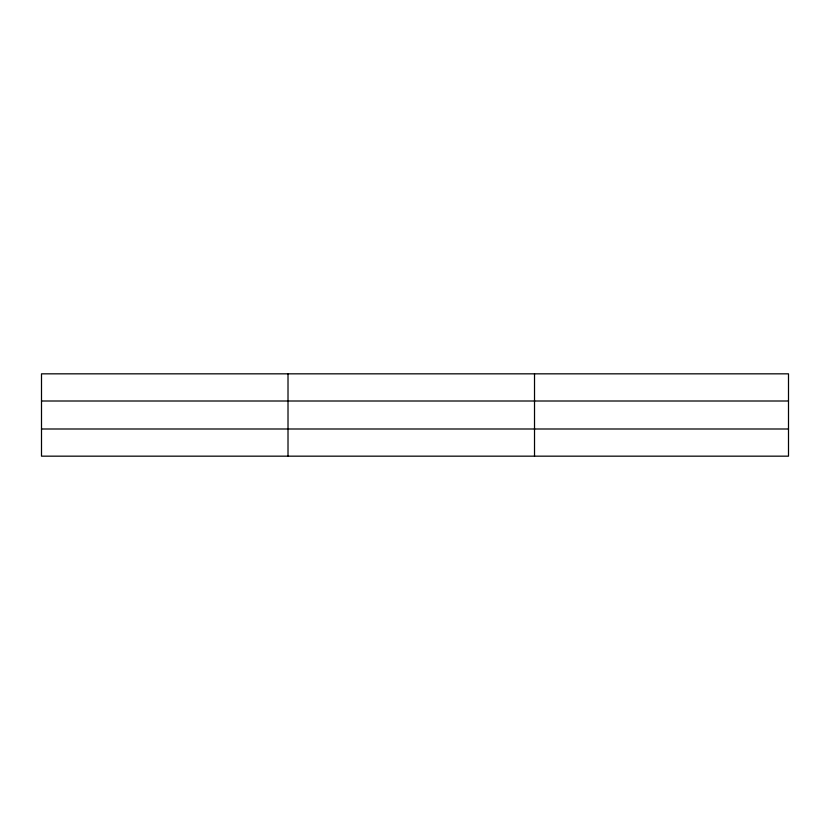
<?xml version="1.0" encoding="UTF-8"?>
<svg xmlns="http://www.w3.org/2000/svg" width="830" height="830" viewBox="0 0 830 830"><rect width="100%" height="100%" fill="white"/><g stroke="black" fill="none" stroke-linecap="round" stroke-linejoin="round"><path stroke-width="1.25" d="M288.01 373.832L288.01 456.168M534.52 373.832L534.52 456.168M788.5 401.004L788.5 373.832L41.5 373.832L41.5 456.168L788.5 456.168L788.5 401.004L41.5 401.004M41.5 428.996L788.5 428.996"/></g></svg>
